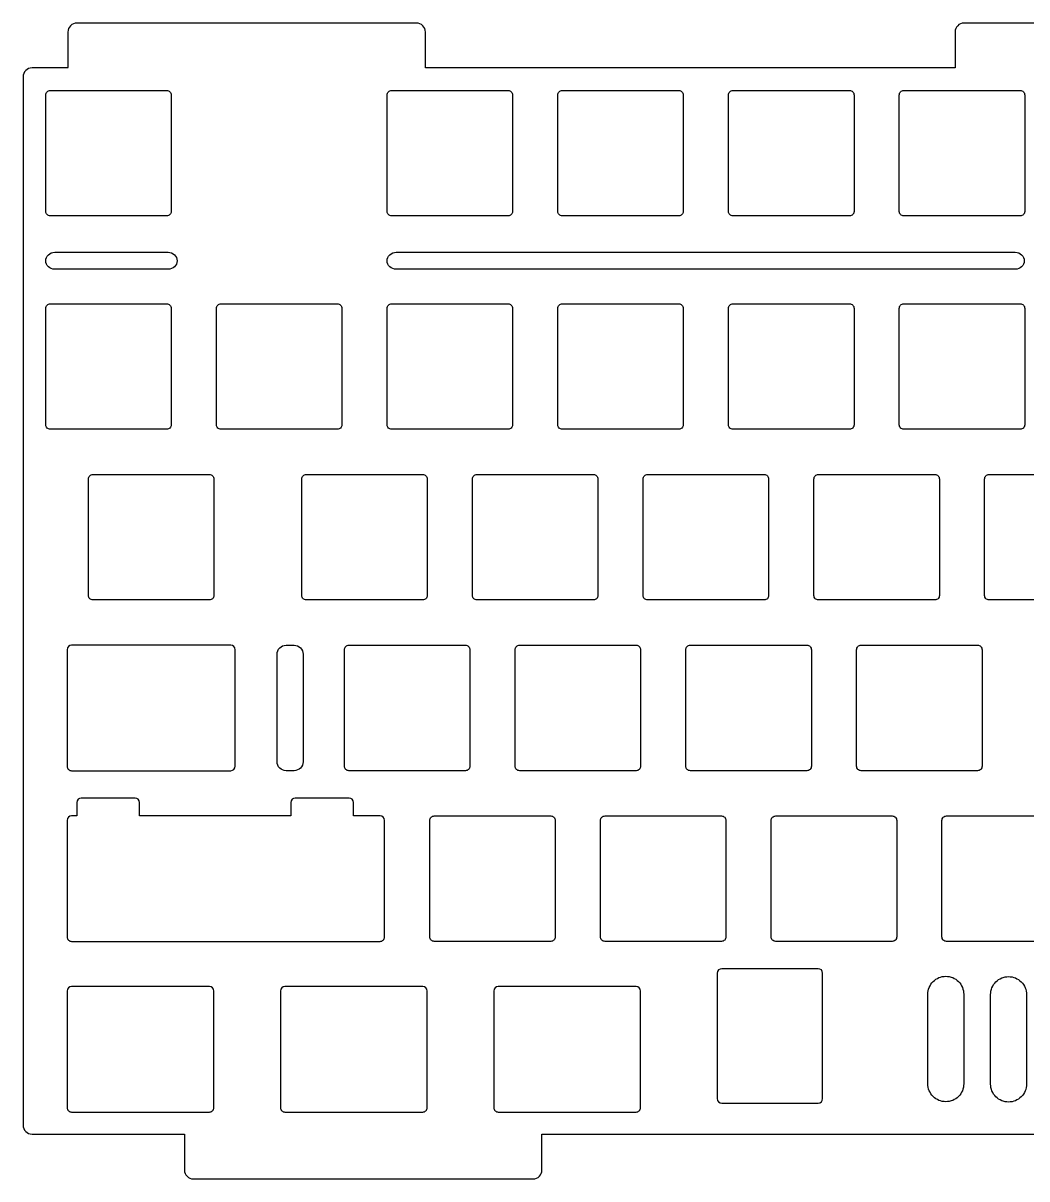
# Model space of a CAD drawing. Header units: millimetres. Extents: x 8 to 355, y 3 to 132.
# Drawn here: x 7.5 to 119.5, y 3.5 to 132.5 of the extents above; entities that cross this region are included whole.
import ezdxf

# ---------------------------------------------------------------- set-up
doc = ezdxf.new("R2010")
doc.units = ezdxf.units.MM
for name, color, linetype in [('Layer_1', 7, 'CONTINUOUS'), ('Layer_2', 7, 'CONTINUOUS'), ('Layer_3', 7, 'CONTINUOUS')]:
    doc.layers.add(name, color=color, linetype=linetype)

msp = doc.modelspace()

# ---------------------------------------------------------------- linework, layer by layer
at = {"layer": 'Layer_1', "color": 4}
for p, q in [((51.424763, 132.475089), (13.524756, 132.475089)), ((150.42512, 132.475089), (112.5251, 132.475089)), ((12.524817, 131.475151), (12.524817, 127.57513)), ((52.425219, 127.57513), (52.425219, 131.475151)), ((111.52517, 131.475151), (111.52517, 127.57513)), ((7.525122, 126.474939), (7.525122, 9.47485)), ((12.535147, 127.474878), (8.525061, 127.474878)), ((111.53517, 127.474878), (52.414889, 127.474878)), ((8.525061, 8.47491), (25.534875, 8.47491)), ((25.525075, 8.37521), (25.525075, 4.47519)), ((65.415165, 8.47491), (223.53468, 8.47491)), ((65.424965, 4.47519), (65.424965, 8.37521)), ((26.525014, 3.47525), (64.425026, 3.47525))]:
    msp.add_line(p, q, dxfattribs=at)
for points in [[(13.524756, 132.475089), (12.970756, 132.475089), (12.524817, 132.029146), (12.524817, 131.475151)], [(52.425219, 131.475151), (52.425219, 132.029146), (51.978763, 132.475089), (51.424763, 132.475089)], [(112.5251, 132.475089), (111.97116, 132.475089), (111.52517, 132.029147), (111.52517, 131.475151)], [(8.525061, 127.474878), (7.971065, 127.474878), (7.525122, 127.028935), (7.525122, 126.474939)], [(12.524817, 127.57513), (12.524817, 127.540768), (12.531817, 127.508328), (12.535147, 127.474878)], [(52.414889, 127.474878), (52.418289, 127.508328), (52.425219, 127.540768), (52.425219, 127.57513)], [(111.52517, 127.57513), (111.52517, 127.540777), (111.53117, 127.50832), (111.53517, 127.474878)], [(7.525122, 9.47485), (7.525122, 8.92085), (7.971065, 8.47491), (8.525061, 8.47491)], [(25.534875, 8.47491), (25.531575, 8.44161), (25.525075, 8.40931), (25.525075, 8.37521)], [(65.424965, 8.37521), (65.424965, 8.40941), (65.418465, 8.44171), (65.415165, 8.47491)], [(25.525075, 4.47519), (25.525075, 3.92119), (25.971014, 3.47525), (26.525014, 3.47525)], [(64.425026, 3.47525), (64.979026, 3.47525), (65.424965, 3.92119), (65.424965, 4.47519)]]:
    msp.add_open_spline(points, degree=3, dxfattribs=at)
at = {"layer": 'Layer_2', "color": 2}
for p, q in [((10.05, 111.45), (10.05, 124.45)), ((10.55, 124.95), (23.55, 124.95)), ((10.55, 124.95), (10.55, 124.95)), ((24.05, 124.45), (24.05, 111.45)), ((48.15, 111.45), (48.15, 124.45)), ((48.65, 124.95), (61.65, 124.95)), ((48.65, 124.95), (48.65, 124.95)), ((62.15, 124.45), (62.15, 111.45)), ((67.2, 111.45), (67.2, 124.45)), ((67.7, 124.95), (80.7, 124.95)), ((67.7, 124.95), (67.7, 124.95)), ((81.2, 124.45), (81.2, 111.45)), ((86.25, 111.45), (86.25, 124.45)), ((86.75, 124.95), (99.75, 124.95)), ((86.75, 124.95), (86.75, 124.95)), ((100.25, 124.45), (100.25, 111.45)), ((105.3, 111.45), (105.3, 124.45)), ((105.8, 124.95), (118.8, 124.95)), ((105.8, 124.95), (105.8, 124.95)), ((119.3, 124.45), (119.3, 111.45)), ((23.55, 110.95), (10.55, 110.95)), ((61.65, 110.95), (48.65, 110.95)), ((80.7, 110.95), (67.7, 110.95)), ((99.75, 110.95), (86.75, 110.95)), ((118.8, 110.95), (105.8, 110.95)), ((10.05, 87.637), (10.05, 100.637)), ((10.55, 101.137), (23.55, 101.137)), ((10.55, 101.137), (10.55, 101.137)), ((24.05, 100.637), (24.05, 87.637)), ((29.1, 87.637), (29.1, 100.637)), ((29.6, 101.137), (42.6, 101.137)), ((29.6, 101.137), (29.6, 101.137)), ((43.1, 100.637), (43.1, 87.637)), ((48.15, 87.637), (48.15, 100.637)), ((48.65, 101.137), (61.65, 101.137)), ((48.65, 101.137), (48.65, 101.137)), ((62.15, 100.637), (62.15, 87.637)), ((67.2, 87.637), (67.2, 100.637)), ((67.7, 101.137), (80.7, 101.137)), ((67.7, 101.137), (67.7, 101.137)), ((81.2, 100.637), (81.2, 87.637)), ((86.25, 87.637), (86.25, 100.637)), ((86.75, 101.137), (99.75, 101.137)), ((86.75, 101.137), (86.75, 101.137)), ((100.25, 100.637), (100.25, 87.637)), ((105.3, 87.637), (105.3, 100.637)), ((105.8, 101.137), (118.8, 101.137)), ((105.8, 101.137), (105.8, 101.137)), ((119.3, 100.637), (119.3, 87.637)), ((23.55, 87.137), (10.55, 87.137)), ((42.6, 87.137), (29.6, 87.137)), ((61.65, 87.137), (48.65, 87.137)), ((80.7, 87.137), (67.7, 87.137)), ((99.75, 87.137), (86.75, 87.137)), ((118.8, 87.137), (105.8, 87.137)), ((14.813, 68.587), (14.813, 81.587)), ((15.313, 82.087), (28.313, 82.087)), ((15.313, 82.087), (15.313, 82.087)), ((28.813, 81.587), (28.813, 68.587)), ((38.625, 68.587), (38.625, 81.587)), ((39.125, 82.087), (52.125, 82.087)), ((39.125, 82.087), (39.125, 82.087)), ((52.625, 81.587), (52.625, 68.587)), ((57.675, 68.587), (57.675, 81.587)), ((58.175, 82.087), (71.175, 82.087)), ((58.175, 82.087), (58.175, 82.087)), ((71.675, 81.587), (71.675, 68.587)), ((76.725, 68.587), (76.725, 81.587)), ((77.225, 82.087), (90.225, 82.087)), ((77.225, 82.087), (77.225, 82.087)), ((90.725, 81.587), (90.725, 68.587)), ((95.775, 68.587), (95.775, 81.587)), ((96.275, 82.087), (109.275, 82.087)), ((96.275, 82.087), (96.275, 82.087)), ((109.775, 81.587), (109.775, 68.587)), ((114.825, 68.587), (114.825, 81.587)), ((115.325, 82.087), (128.325, 82.087)), ((115.325, 82.087), (115.325, 82.087)), ((28.313, 68.087), (15.313, 68.087)), ((52.125, 68.087), (39.125, 68.087)), ((71.175, 68.087), (58.175, 68.087)), ((90.225, 68.087), (77.225, 68.087)), ((109.275, 68.087), (96.275, 68.087)), ((128.325, 68.087), (115.325, 68.087)), ((12.430766, 62.53724), (12.430766, 49.537)), ((17.69401, 63.036951), (12.930994, 63.036951)), ((25.931234, 63.036951), (17.69401, 63.036951)), ((30.69425, 63.036951), (25.931234, 63.036951)), ((31.193962, 49.537), (31.193962, 62.53724)), ((43.388, 49.537), (43.388, 62.537)), ((43.888, 63.037), (56.888, 63.037)), ((43.888, 63.037), (43.888, 63.037)), ((57.388, 62.537), (57.388, 49.537)), ((62.438, 49.537), (62.438, 62.537)), ((62.938, 63.037), (75.938, 63.037)), ((62.938, 63.037), (62.938, 63.037)), ((76.438, 62.537), (76.438, 49.537)), ((81.488, 49.537), (81.488, 62.537)), ((81.988, 63.037), (94.988, 63.037)), ((81.988, 63.037), (81.988, 63.037)), ((95.488, 62.537), (95.488, 49.537)), ((100.538, 49.537), (100.538, 62.537)), ((101.038, 63.037), (114.038, 63.037)), ((101.038, 63.037), (101.038, 63.037)), ((114.538, 62.537), (114.538, 49.537)), ((12.930994, 49.036772), (17.69401, 49.036772)), ((17.69401, 49.036772), (25.931234, 49.036772)), ((25.931234, 49.036772), (30.69425, 49.036772)), ((56.888, 49.037), (43.888, 49.037)), ((75.938, 49.037), (62.938, 49.037)), ((94.988, 49.037), (81.988, 49.037)), ((114.038, 49.037), (101.038, 49.037)), ((13.518038, 45.487118), (13.518038, 43.986951)), ((20.0179, 45.986829), (14.017749, 45.986829)), ((20.518127, 43.986951), (20.518127, 45.487118)), ((37.3941, 45.487118), (37.3941, 43.986951)), ((43.893962, 45.986829), (37.893811, 45.986829)), ((44.394189, 43.986951), (44.394189, 45.487118)), ((13.518038, 43.986951), (12.930994, 43.986951)), ((22.455994, 43.986951), (20.518127, 43.986951)), ((25.931234, 43.986951), (22.455994, 43.986951)), ((34.36276, 43.986951), (25.931234, 43.986951)), ((35.456234, 43.986951), (34.36276, 43.986951)), ((37.3941, 43.986951), (35.456234, 43.986951)), ((47.363, 43.986951), (44.394189, 43.986951)), ((53.413, 43.987), (66.413, 43.987)), ((53.413, 43.987), (53.413, 43.987)), ((72.463, 43.987), (85.463, 43.987)), ((72.463, 43.987), (72.463, 43.987)), ((91.513, 43.987), (104.513, 43.987)), ((91.513, 43.987), (91.513, 43.987)), ((110.563, 43.987), (123.563, 43.987)), ((110.563, 43.987), (110.563, 43.987)), ((12.430766, 43.48724), (12.430766, 30.487)), ((47.863228, 30.487), (47.863228, 43.48724)), ((52.913, 30.487), (52.913, 43.487)), ((66.913, 43.487), (66.913, 30.487)), ((71.963, 30.487), (71.963, 43.487)), ((85.963, 43.487), (85.963, 30.487)), ((91.013, 30.487), (91.013, 43.487)), ((105.013, 43.487), (105.013, 30.487)), ((110.063, 30.487), (110.063, 43.487)), ((12.930994, 29.98677), (22.455994, 29.98677)), ((22.455994, 29.98677), (25.931234, 29.98677)), ((25.931234, 29.98677), (34.36276, 29.98677)), ((34.36276, 29.98677), (35.456234, 29.98677)), ((35.456234, 29.98677), (47.363, 29.98677)), ((66.413, 29.987), (53.413, 29.987)), ((85.463, 29.987), (72.463, 29.987)), ((104.513, 29.987), (91.513, 29.987)), ((123.563, 29.987), (110.563, 29.987)), ((84.993778, 26.43712), (84.993778, 12.43694)), ((90.249788, 26.93683), (85.494006, 26.93683)), ((91.494157, 26.93683), (90.249788, 26.93683)), ((96.249939, 26.93683), (91.494157, 26.93683)), ((96.750167, 12.43694), (96.750167, 26.43712)), ((15.31276, 24.93695), (12.930994, 24.93695)), ((25.931234, 24.93695), (15.31276, 24.93695)), ((28.313, 24.93695), (25.931234, 24.93695)), ((39.124744, 24.93695), (36.74401, 24.93695)), ((49.74425, 24.93695), (39.124744, 24.93695)), ((52.124984, 24.93695), (49.74425, 24.93695)), ((62.93776, 24.93695), (60.555994, 24.93695)), ((73.556234, 24.93695), (62.93776, 24.93695)), ((75.938, 24.93695), (73.556234, 24.93695)), ((12.430766, 24.43724), (12.430766, 11.437)), ((28.813228, 11.437), (28.813228, 24.43724)), ((36.243783, 24.43724), (36.243783, 11.437)), ((52.625212, 11.437), (52.625212, 24.43724)), ((60.055766, 24.43724), (60.055766, 11.437)), ((76.438228, 11.437), (76.438228, 24.43724)), ((85.494006, 11.93723), (90.249788, 11.93723)), ((90.249788, 11.93723), (91.494157, 11.93723)), ((91.494157, 11.93723), (96.249939, 11.93723)), ((12.930994, 10.93677), (15.31276, 10.93677)), ((15.31276, 10.93677), (25.931234, 10.93677)), ((25.931234, 10.93677), (28.313, 10.93677)), ((36.74401, 10.93677), (39.124744, 10.93677)), ((39.124744, 10.93677), (49.74425, 10.93677)), ((49.74425, 10.93677), (52.124984, 10.93677)), ((60.555994, 10.93677), (62.93776, 10.93677)), ((62.93776, 10.93677), (73.556234, 10.93677)), ((73.556234, 10.93677), (75.938, 10.93677))]:
    msp.add_line(p, q, dxfattribs=at)
for points in [[(10.05, 124.45), (10.05, 124.582608), (10.102678, 124.709785), (10.196447, 124.803553)], [(10.196447, 124.803553), (10.290215, 124.897322), (10.417392, 124.95), (10.55, 124.95)], [(23.55, 124.95), (23.682608, 124.95), (23.809785, 124.897322), (23.903553, 124.803553)], [(23.903553, 124.803553), (23.997322, 124.709785), (24.05, 124.582608), (24.05, 124.45)], [(48.15, 124.45), (48.15, 124.582608), (48.202678, 124.709785), (48.296447, 124.803553)], [(48.296447, 124.803553), (48.390215, 124.897322), (48.517392, 124.95), (48.65, 124.95)], [(61.65, 124.95), (61.782608, 124.95), (61.909785, 124.897322), (62.003553, 124.803553)], [(62.003553, 124.803553), (62.097322, 124.709785), (62.15, 124.582608), (62.15, 124.45)], [(67.2, 124.45), (67.2, 124.582608), (67.252678, 124.709785), (67.346447, 124.803553)], [(67.346447, 124.803553), (67.440215, 124.897322), (67.567392, 124.95), (67.7, 124.95)], [(80.7, 124.95), (80.832608, 124.95), (80.959785, 124.897322), (81.053553, 124.803553)], [(81.053553, 124.803553), (81.147322, 124.709785), (81.2, 124.582608), (81.2, 124.45)], [(86.25, 124.45), (86.25, 124.582608), (86.302678, 124.709785), (86.396447, 124.803553)], [(86.396447, 124.803553), (86.490215, 124.897322), (86.617392, 124.95), (86.75, 124.95)], [(99.75, 124.95), (99.882608, 124.95), (100.009785, 124.897322), (100.103553, 124.803553)], [(100.103553, 124.803553), (100.197322, 124.709785), (100.25, 124.582608), (100.25, 124.45)], [(105.3, 124.45), (105.3, 124.582608), (105.352678, 124.709785), (105.446447, 124.803553)], [(105.446447, 124.803553), (105.540215, 124.897322), (105.667392, 124.95), (105.8, 124.95)], [(118.8, 124.95), (118.932608, 124.95), (119.059785, 124.897322), (119.153553, 124.803553)], [(119.153553, 124.803553), (119.247322, 124.709785), (119.3, 124.582608), (119.3, 124.45)], [(10.196447, 111.096447), (10.102678, 111.190215), (10.05, 111.317392), (10.05, 111.45)], [(10.55, 110.95), (10.417392, 110.95), (10.290215, 111.002678), (10.196447, 111.096447)], [(23.903553, 111.096447), (23.809785, 111.002678), (23.682608, 110.95), (23.55, 110.95)], [(24.05, 111.45), (24.05, 111.317392), (23.997322, 111.190215), (23.903553, 111.096447)], [(48.296447, 111.096447), (48.202678, 111.190215), (48.15, 111.317392), (48.15, 111.45)], [(48.65, 110.95), (48.517392, 110.95), (48.390215, 111.002678), (48.296447, 111.096447)], [(62.003553, 111.096447), (61.909785, 111.002678), (61.782608, 110.95), (61.65, 110.95)], [(62.15, 111.45), (62.15, 111.317392), (62.097322, 111.190215), (62.003553, 111.096447)], [(67.346447, 111.096447), (67.252678, 111.190215), (67.2, 111.317392), (67.2, 111.45)], [(67.7, 110.95), (67.567392, 110.95), (67.440215, 111.002678), (67.346447, 111.096447)], [(81.053553, 111.096447), (80.959785, 111.002678), (80.832608, 110.95), (80.7, 110.95)], [(81.2, 111.45), (81.2, 111.317392), (81.147322, 111.190215), (81.053553, 111.096447)], [(86.396447, 111.096447), (86.302678, 111.190215), (86.25, 111.317392), (86.25, 111.45)], [(86.75, 110.95), (86.617392, 110.95), (86.490215, 111.002678), (86.396447, 111.096447)], [(100.103553, 111.096447), (100.009785, 111.002678), (99.882608, 110.95), (99.75, 110.95)], [(100.25, 111.45), (100.25, 111.317392), (100.197322, 111.190215), (100.103553, 111.096447)], [(105.446447, 111.096447), (105.352678, 111.190215), (105.3, 111.317392), (105.3, 111.45)], [(105.8, 110.95), (105.667392, 110.95), (105.540215, 111.002678), (105.446447, 111.096447)], [(119.153553, 111.096447), (119.059785, 111.002678), (118.932608, 110.95), (118.8, 110.95)], [(119.3, 111.45), (119.3, 111.317392), (119.247322, 111.190215), (119.153553, 111.096447)], [(10.05, 100.637), (10.05, 100.769608), (10.102678, 100.896785), (10.196447, 100.990553)], [(10.196447, 100.990553), (10.290215, 101.084322), (10.417392, 101.137), (10.55, 101.137)], [(23.55, 101.137), (23.682608, 101.137), (23.809785, 101.084322), (23.903553, 100.990553)], [(23.903553, 100.990553), (23.997322, 100.896785), (24.05, 100.769608), (24.05, 100.637)], [(29.1, 100.637), (29.1, 100.769608), (29.152678, 100.896785), (29.246447, 100.990553)], [(29.246447, 100.990553), (29.340215, 101.084322), (29.467392, 101.137), (29.6, 101.137)], [(42.6, 101.137), (42.732608, 101.137), (42.859785, 101.084322), (42.953553, 100.990553)], [(42.953553, 100.990553), (43.047322, 100.896785), (43.1, 100.769608), (43.1, 100.637)], [(48.15, 100.637), (48.15, 100.769608), (48.202678, 100.896785), (48.296447, 100.990553)], [(48.296447, 100.990553), (48.390215, 101.084322), (48.517392, 101.137), (48.65, 101.137)], [(61.65, 101.137), (61.782608, 101.137), (61.909785, 101.084322), (62.003553, 100.990553)], [(62.003553, 100.990553), (62.097322, 100.896785), (62.15, 100.769608), (62.15, 100.637)], [(67.2, 100.637), (67.2, 100.769608), (67.252678, 100.896785), (67.346447, 100.990553)], [(67.346447, 100.990553), (67.440215, 101.084322), (67.567392, 101.137), (67.7, 101.137)], [(80.7, 101.137), (80.832608, 101.137), (80.959785, 101.084322), (81.053553, 100.990553)], [(81.053553, 100.990553), (81.147322, 100.896785), (81.2, 100.769608), (81.2, 100.637)], [(86.25, 100.637), (86.25, 100.769608), (86.302678, 100.896785), (86.396447, 100.990553)], [(86.396447, 100.990553), (86.490215, 101.084322), (86.617392, 101.137), (86.75, 101.137)], [(99.75, 101.137), (99.882608, 101.137), (100.009785, 101.084322), (100.103553, 100.990553)], [(100.103553, 100.990553), (100.197322, 100.896785), (100.25, 100.769608), (100.25, 100.637)], [(105.3, 100.637), (105.3, 100.769608), (105.352678, 100.896785), (105.446447, 100.990553)], [(105.446447, 100.990553), (105.540215, 101.084322), (105.667392, 101.137), (105.8, 101.137)], [(118.8, 101.137), (118.932608, 101.137), (119.059785, 101.084322), (119.153553, 100.990553)], [(119.153553, 100.990553), (119.247322, 100.896785), (119.3, 100.769608), (119.3, 100.637)], [(10.196447, 87.283447), (10.102678, 87.377215), (10.05, 87.504392), (10.05, 87.637)], [(10.55, 87.137), (10.417392, 87.137), (10.290215, 87.189678), (10.196447, 87.283447)], [(23.903553, 87.283447), (23.809785, 87.189678), (23.682608, 87.137), (23.55, 87.137)], [(24.05, 87.637), (24.05, 87.504392), (23.997322, 87.377215), (23.903553, 87.283447)], [(29.246447, 87.283447), (29.152678, 87.377215), (29.1, 87.504392), (29.1, 87.637)], [(29.6, 87.137), (29.467392, 87.137), (29.340215, 87.189678), (29.246447, 87.283447)], [(42.953553, 87.283447), (42.859785, 87.189678), (42.732608, 87.137), (42.6, 87.137)], [(43.1, 87.637), (43.1, 87.504392), (43.047322, 87.377215), (42.953553, 87.283447)], [(48.296447, 87.283447), (48.202678, 87.377215), (48.15, 87.504392), (48.15, 87.637)], [(48.65, 87.137), (48.517392, 87.137), (48.390215, 87.189678), (48.296447, 87.283447)], [(62.003553, 87.283447), (61.909785, 87.189678), (61.782608, 87.137), (61.65, 87.137)], [(62.15, 87.637), (62.15, 87.504392), (62.097322, 87.377215), (62.003553, 87.283447)], [(67.346447, 87.283447), (67.252678, 87.377215), (67.2, 87.504392), (67.2, 87.637)], [(67.7, 87.137), (67.567392, 87.137), (67.440215, 87.189678), (67.346447, 87.283447)], [(81.053553, 87.283447), (80.959785, 87.189678), (80.832608, 87.137), (80.7, 87.137)], [(81.2, 87.637), (81.2, 87.504392), (81.147322, 87.377215), (81.053553, 87.283447)], [(86.396447, 87.283447), (86.302678, 87.377215), (86.25, 87.504392), (86.25, 87.637)], [(86.75, 87.137), (86.617392, 87.137), (86.490215, 87.189678), (86.396447, 87.283447)], [(100.103553, 87.283447), (100.009785, 87.189678), (99.882608, 87.137), (99.75, 87.137)], [(100.25, 87.637), (100.25, 87.504392), (100.197322, 87.377215), (100.103553, 87.283447)], [(105.446447, 87.283447), (105.352678, 87.377215), (105.3, 87.504392), (105.3, 87.637)], [(105.8, 87.137), (105.667392, 87.137), (105.540215, 87.189678), (105.446447, 87.283447)], [(119.153553, 87.283447), (119.059785, 87.189678), (118.932608, 87.137), (118.8, 87.137)], [(119.3, 87.637), (119.3, 87.504392), (119.247322, 87.377215), (119.153553, 87.283447)], [(14.813, 81.587), (14.813, 81.719608), (14.865678, 81.846785), (14.959447, 81.940553)], [(14.959447, 81.940553), (15.053215, 82.034322), (15.180392, 82.087), (15.313, 82.087)], [(28.313, 82.087), (28.445608, 82.087), (28.572785, 82.034322), (28.666553, 81.940553)], [(28.666553, 81.940553), (28.760322, 81.846785), (28.813, 81.719608), (28.813, 81.587)], [(38.625, 81.587), (38.625, 81.719608), (38.677678, 81.846785), (38.771447, 81.940553)], [(38.771447, 81.940553), (38.865215, 82.034322), (38.992392, 82.087), (39.125, 82.087)], [(52.125, 82.087), (52.257608, 82.087), (52.384785, 82.034322), (52.478553, 81.940553)], [(52.478553, 81.940553), (52.572322, 81.846785), (52.625, 81.719608), (52.625, 81.587)], [(57.675, 81.587), (57.675, 81.719608), (57.727678, 81.846785), (57.821447, 81.940553)], [(57.821447, 81.940553), (57.915215, 82.034322), (58.042392, 82.087), (58.175, 82.087)], [(71.175, 82.087), (71.307608, 82.087), (71.434785, 82.034322), (71.528553, 81.940553)], [(71.528553, 81.940553), (71.622322, 81.846785), (71.675, 81.719608), (71.675, 81.587)], [(76.725, 81.587), (76.725, 81.719608), (76.777678, 81.846785), (76.871447, 81.940553)], [(76.871447, 81.940553), (76.965215, 82.034322), (77.092392, 82.087), (77.225, 82.087)], [(90.225, 82.087), (90.357608, 82.087), (90.484785, 82.034322), (90.578553, 81.940553)], [(90.578553, 81.940553), (90.672322, 81.846785), (90.725, 81.719608), (90.725, 81.587)], [(95.775, 81.587), (95.775, 81.719608), (95.827678, 81.846785), (95.921447, 81.940553)], [(95.921447, 81.940553), (96.015215, 82.034322), (96.142392, 82.087), (96.275, 82.087)], [(109.275, 82.087), (109.407608, 82.087), (109.534785, 82.034322), (109.628553, 81.940553)], [(109.628553, 81.940553), (109.722322, 81.846785), (109.775, 81.719608), (109.775, 81.587)], [(114.825, 81.587), (114.825, 81.719608), (114.877678, 81.846785), (114.971447, 81.940553)], [(114.971447, 81.940553), (115.065215, 82.034322), (115.192392, 82.087), (115.325, 82.087)], [(14.959447, 68.233447), (14.865678, 68.327215), (14.813, 68.454392), (14.813, 68.587)], [(28.813, 68.587), (28.813, 68.454392), (28.760322, 68.327215), (28.666553, 68.233447)], [(38.771447, 68.233447), (38.677678, 68.327215), (38.625, 68.454392), (38.625, 68.587)], [(52.625, 68.587), (52.625, 68.454392), (52.572322, 68.327215), (52.478553, 68.233447)], [(57.821447, 68.233447), (57.727678, 68.327215), (57.675, 68.454392), (57.675, 68.587)], [(71.675, 68.587), (71.675, 68.454392), (71.622322, 68.327215), (71.528553, 68.233447)], [(76.871447, 68.233447), (76.777678, 68.327215), (76.725, 68.454392), (76.725, 68.587)], [(90.725, 68.587), (90.725, 68.454392), (90.672322, 68.327215), (90.578553, 68.233447)], [(95.921447, 68.233447), (95.827678, 68.327215), (95.775, 68.454392), (95.775, 68.587)], [(109.775, 68.587), (109.775, 68.454392), (109.722322, 68.327215), (109.628553, 68.233447)], [(114.971447, 68.233447), (114.877678, 68.327215), (114.825, 68.454392), (114.825, 68.587)], [(15.313, 68.087), (15.180392, 68.087), (15.053215, 68.139678), (14.959447, 68.233447)], [(28.666553, 68.233447), (28.572785, 68.139678), (28.445608, 68.087), (28.313, 68.087)], [(39.125, 68.087), (38.992392, 68.087), (38.865215, 68.139678), (38.771447, 68.233447)], [(52.478553, 68.233447), (52.384785, 68.139678), (52.257608, 68.087), (52.125, 68.087)], [(58.175, 68.087), (58.042392, 68.087), (57.915215, 68.139678), (57.821447, 68.233447)], [(71.528553, 68.233447), (71.434785, 68.139678), (71.307608, 68.087), (71.175, 68.087)], [(77.225, 68.087), (77.092392, 68.087), (76.965215, 68.139678), (76.871447, 68.233447)], [(90.578553, 68.233447), (90.484785, 68.139678), (90.357608, 68.087), (90.225, 68.087)], [(96.275, 68.087), (96.142392, 68.087), (96.015215, 68.139678), (95.921447, 68.233447)], [(109.628553, 68.233447), (109.534785, 68.139678), (109.407608, 68.087), (109.275, 68.087)], [(115.325, 68.087), (115.192392, 68.087), (115.065215, 68.139678), (114.971447, 68.233447)], [(12.930994, 63.036951), (12.654875, 63.037077), (12.430926, 62.813359), (12.430766, 62.53724)], [(31.193962, 62.53724), (31.193803, 62.813157), (30.970167, 63.036792), (30.69425, 63.036951)], [(43.388, 62.537), (43.388, 62.669608), (43.440678, 62.796785), (43.534447, 62.890553)], [(43.534447, 62.890553), (43.628215, 62.984322), (43.755392, 63.037), (43.888, 63.037)], [(56.888, 63.037), (57.020608, 63.037), (57.147785, 62.984322), (57.241553, 62.890553)], [(57.241553, 62.890553), (57.335322, 62.796785), (57.388, 62.669608), (57.388, 62.537)], [(62.438, 62.537), (62.438, 62.669608), (62.490678, 62.796785), (62.584447, 62.890553)], [(62.584447, 62.890553), (62.678215, 62.984322), (62.805392, 63.037), (62.938, 63.037)], [(75.938, 63.037), (76.070608, 63.037), (76.197785, 62.984322), (76.291553, 62.890553)], [(76.291553, 62.890553), (76.385322, 62.796785), (76.438, 62.669608), (76.438, 62.537)], [(81.488, 62.537), (81.488, 62.669608), (81.540678, 62.796785), (81.634447, 62.890553)], [(81.634447, 62.890553), (81.728215, 62.984322), (81.855392, 63.037), (81.988, 63.037)], [(94.988, 63.037), (95.120608, 63.037), (95.247785, 62.984322), (95.341553, 62.890553)], [(95.341553, 62.890553), (95.435322, 62.796785), (95.488, 62.669608), (95.488, 62.537)], [(100.538, 62.537), (100.538, 62.669608), (100.590678, 62.796785), (100.684447, 62.890553)], [(100.684447, 62.890553), (100.778215, 62.984322), (100.905392, 63.037), (101.038, 63.037)], [(114.038, 63.037), (114.170608, 63.037), (114.297785, 62.984322), (114.391553, 62.890553)], [(114.391553, 62.890553), (114.485322, 62.796785), (114.538, 62.669608), (114.538, 62.537)], [(12.430766, 49.537), (12.430705, 49.404313), (12.483388, 49.277043), (12.577213, 49.183219)], [(12.577213, 49.183219), (12.671037, 49.089394), (12.798307, 49.036711), (12.930994, 49.036772)], [(30.69425, 49.036772), (30.970369, 49.036931), (31.194088, 49.260881), (31.193962, 49.537)], [(43.534447, 49.183447), (43.440678, 49.277215), (43.388, 49.404392), (43.388, 49.537)], [(43.888, 49.037), (43.755392, 49.037), (43.628215, 49.089678), (43.534447, 49.183447)], [(57.241553, 49.183447), (57.147785, 49.089678), (57.020608, 49.037), (56.888, 49.037)], [(57.388, 49.537), (57.388, 49.404392), (57.335322, 49.277215), (57.241553, 49.183447)], [(62.584447, 49.183447), (62.490678, 49.277215), (62.438, 49.404392), (62.438, 49.537)], [(62.938, 49.037), (62.805392, 49.037), (62.678215, 49.089678), (62.584447, 49.183447)], [(76.291553, 49.183447), (76.197785, 49.089678), (76.070608, 49.037), (75.938, 49.037)], [(76.438, 49.537), (76.438, 49.404392), (76.385322, 49.277215), (76.291553, 49.183447)], [(81.634447, 49.183447), (81.540678, 49.277215), (81.488, 49.404392), (81.488, 49.537)], [(81.988, 49.037), (81.855392, 49.037), (81.728215, 49.089678), (81.634447, 49.183447)], [(95.341553, 49.183447), (95.247785, 49.089678), (95.120608, 49.037), (94.988, 49.037)], [(95.488, 49.537), (95.488, 49.404392), (95.435322, 49.277215), (95.341553, 49.183447)], [(100.684447, 49.183447), (100.590678, 49.277215), (100.538, 49.404392), (100.538, 49.537)], [(101.038, 49.037), (100.905392, 49.037), (100.778215, 49.089678), (100.684447, 49.183447)], [(114.391553, 49.183447), (114.297785, 49.089678), (114.170608, 49.037), (114.038, 49.037)], [(114.538, 49.537), (114.538, 49.404392), (114.485322, 49.277215), (114.391553, 49.183447)], [(14.017749, 45.986829), (13.741832, 45.98667), (13.518197, 45.763035), (13.518038, 45.487118)], [(20.518127, 45.487118), (20.517967, 45.763236), (20.294018, 45.986954), (20.0179, 45.986829)], [(37.893811, 45.986829), (37.617894, 45.98667), (37.394259, 45.763035), (37.3941, 45.487118)], [(44.394189, 45.487118), (44.394029, 45.763236), (44.17008, 45.986954), (43.893962, 45.986829)], [(12.930994, 43.986951), (12.654875, 43.987077), (12.430926, 43.763359), (12.430766, 43.48724)], [(47.863228, 43.48724), (47.863068, 43.763359), (47.639119, 43.987077), (47.363, 43.986951)], [(53.059447, 43.840553), (53.153215, 43.934322), (53.280392, 43.987), (53.413, 43.987)], [(66.413, 43.987), (66.545608, 43.987), (66.672785, 43.934322), (66.766553, 43.840553)], [(72.109447, 43.840553), (72.203215, 43.934322), (72.330392, 43.987), (72.463, 43.987)], [(85.463, 43.987), (85.595608, 43.987), (85.722785, 43.934322), (85.816553, 43.840553)], [(91.159447, 43.840553), (91.253215, 43.934322), (91.380392, 43.987), (91.513, 43.987)], [(104.513, 43.987), (104.645608, 43.987), (104.772785, 43.934322), (104.866553, 43.840553)], [(110.209447, 43.840553), (110.303215, 43.934322), (110.430392, 43.987), (110.563, 43.987)], [(52.913, 43.487), (52.913, 43.619608), (52.965678, 43.746785), (53.059447, 43.840553)], [(66.766553, 43.840553), (66.860322, 43.746785), (66.913, 43.619608), (66.913, 43.487)], [(71.963, 43.487), (71.963, 43.619608), (72.015678, 43.746785), (72.109447, 43.840553)], [(85.816553, 43.840553), (85.910322, 43.746785), (85.963, 43.619608), (85.963, 43.487)], [(91.013, 43.487), (91.013, 43.619608), (91.065678, 43.746785), (91.159447, 43.840553)], [(104.866553, 43.840553), (104.960322, 43.746785), (105.013, 43.619608), (105.013, 43.487)], [(110.063, 43.487), (110.063, 43.619608), (110.115678, 43.746785), (110.209447, 43.840553)], [(12.430766, 30.487), (12.430705, 30.354312), (12.483388, 30.227042), (12.577212, 30.133217)], [(12.577212, 30.133217), (12.671036, 30.039393), (12.798306, 29.986709), (12.930994, 29.98677)], [(47.363, 29.98677), (47.495688, 29.986709), (47.622958, 30.039393), (47.716782, 30.133217)], [(47.716782, 30.133217), (47.810606, 30.227042), (47.863289, 30.354312), (47.863228, 30.487)], [(53.059447, 30.133447), (52.965678, 30.227215), (52.913, 30.354392), (52.913, 30.487)], [(53.413, 29.987), (53.280392, 29.987), (53.153215, 30.039678), (53.059447, 30.133447)], [(66.766553, 30.133447), (66.672785, 30.039678), (66.545608, 29.987), (66.413, 29.987)], [(66.913, 30.487), (66.913, 30.354392), (66.860322, 30.227215), (66.766553, 30.133447)], [(72.109447, 30.133447), (72.015678, 30.227215), (71.963, 30.354392), (71.963, 30.487)], [(72.463, 29.987), (72.330392, 29.987), (72.203215, 30.039678), (72.109447, 30.133447)], [(85.816553, 30.133447), (85.722785, 30.039678), (85.595608, 29.987), (85.463, 29.987)], [(85.963, 30.487), (85.963, 30.354392), (85.910322, 30.227215), (85.816553, 30.133447)], [(91.159447, 30.133447), (91.065678, 30.227215), (91.013, 30.354392), (91.013, 30.487)], [(91.513, 29.987), (91.380392, 29.987), (91.253215, 30.039678), (91.159447, 30.133447)], [(104.866553, 30.133447), (104.772785, 30.039678), (104.645608, 29.987), (104.513, 29.987)], [(105.013, 30.487), (105.013, 30.354392), (104.960322, 30.227215), (104.866553, 30.133447)], [(110.209447, 30.133447), (110.115678, 30.227215), (110.063, 30.354392), (110.063, 30.487)], [(110.563, 29.987), (110.430392, 29.987), (110.303215, 30.039678), (110.209447, 30.133447)], [(85.494006, 26.93683), (85.217888, 26.936956), (84.993938, 26.713238), (84.993778, 26.43712)], [(96.750167, 26.43712), (96.750007, 26.713238), (96.526057, 26.936956), (96.249939, 26.93683)], [(12.930994, 24.93695), (12.654876, 24.937076), (12.430926, 24.713358), (12.430766, 24.43724)], [(28.813228, 24.43724), (28.813068, 24.713358), (28.589118, 24.937076), (28.313, 24.93695)], [(36.74401, 24.93695), (36.467892, 24.937075), (36.243943, 24.713358), (36.243783, 24.43724)], [(52.625212, 24.43724), (52.625052, 24.713358), (52.401102, 24.937076), (52.124984, 24.93695)], [(60.555994, 24.93695), (60.279876, 24.937076), (60.055926, 24.713358), (60.055766, 24.43724)], [(76.438228, 24.43724), (76.438068, 24.713358), (76.214118, 24.937076), (75.938, 24.93695)], [(84.993778, 12.43694), (84.993938, 12.160822), (85.217888, 11.937104), (85.494006, 11.93723)], [(96.249939, 11.93723), (96.526057, 11.937104), (96.750007, 12.160822), (96.750167, 12.43694)], [(12.430766, 11.437), (12.430705, 11.304312), (12.483388, 11.177042), (12.577212, 11.083217)], [(12.577212, 11.083217), (12.671036, 10.989393), (12.798306, 10.936709), (12.930994, 10.93677)], [(28.313, 10.93677), (28.445688, 10.936709), (28.572958, 10.989393), (28.666782, 11.083217)], [(28.666782, 11.083217), (28.760606, 11.177042), (28.813289, 11.304312), (28.813228, 11.437)], [(36.243783, 11.437), (36.243722, 11.304313), (36.296405, 11.177042), (36.390228, 11.083218)], [(36.390228, 11.083218), (36.484052, 10.989393), (36.611323, 10.93671), (36.74401, 10.93677)], [(52.124984, 10.93677), (52.257672, 10.936709), (52.384942, 10.989393), (52.478766, 11.083217)], [(52.478766, 11.083217), (52.57259, 11.177042), (52.625273, 11.304312), (52.625212, 11.437)], [(60.055766, 11.437), (60.055705, 11.304312), (60.108388, 11.177042), (60.202212, 11.083217)], [(60.202212, 11.083217), (60.296036, 10.989393), (60.423306, 10.936709), (60.555994, 10.93677)], [(75.938, 10.93677), (76.070688, 10.936709), (76.197958, 10.989393), (76.291782, 11.083217)], [(76.291782, 11.083217), (76.385606, 11.177042), (76.438289, 11.304312), (76.438228, 11.437)]]:
    msp.add_open_spline(points, degree=3, dxfattribs=at)
at = {"layer": 'Layer_3', "color": 6}
for p, q in [((10.05, 105.95), (10.05, 105.95)), ((11.05, 106.9), (23.705241, 106.9)), ((11.05, 106.9), (11.05, 106.9)), ((24.705241, 105.95), (24.705241, 105.95)), ((48.150002, 105.95), (48.150002, 105.95)), ((49.150002, 106.9), (118.25, 106.9)), ((49.150002, 106.9), (49.150002, 106.9)), ((119.25, 105.95), (119.25, 105.95)), ((23.705241, 105), (11.05, 105)), ((118.25, 105), (49.150002, 105)), ((35.862999, 50.037003), (35.862999, 62.037003)), ((36.862999, 63.037003), (37.762999, 63.037003)), ((36.862999, 63.037003), (36.862999, 63.037003)), ((38.762999, 62.037003), (38.762999, 50.037003)), ((37.762999, 49.037003), (36.862999, 49.037003)), ((110.494, 26.08646), (110.494, 26.08646)), ((110.494, 26.08646), (110.494, 26.08646)), ((117.494, 26.05145), (117.494, 26.05145)), ((117.494, 26.05145), (117.494, 26.05145)), ((108.494, 14.08646), (108.494, 24.08646)), ((112.494, 24.08646), (112.494, 14.08646)), ((115.494, 14.05145), (115.494, 24.05145)), ((119.494, 24.05145), (119.494, 14.05145)), ((110.494, 12.08646), (110.494, 12.08646)), ((117.494, 12.05145), (117.494, 12.05145))]:
    msp.add_line(p, q, dxfattribs=at)
for points in [[(10.05, 105.95), (10.05, 106.201956), (10.155357, 106.443592), (10.342893, 106.621751)], [(10.342893, 105.278248), (10.155357, 105.456408), (10.05, 105.698044), (10.05, 105.95)], [(10.342893, 106.621751), (10.53043, 106.799911), (10.784784, 106.9), (11.05, 106.9)], [(23.705241, 106.9), (23.970457, 106.9), (24.224811, 106.799911), (24.412348, 106.621751)], [(24.412348, 106.621751), (24.599884, 106.443592), (24.705241, 106.201956), (24.705241, 105.95)], [(24.705241, 105.95), (24.705241, 105.698044), (24.599884, 105.456408), (24.412348, 105.278248)], [(48.150002, 105.95), (48.150002, 106.201956), (48.255359, 106.443592), (48.442895, 106.621751)], [(48.442895, 105.278248), (48.255359, 105.456408), (48.150002, 105.698044), (48.150002, 105.95)], [(48.442895, 106.621751), (48.630432, 106.799911), (48.884786, 106.9), (49.150002, 106.9)], [(118.25, 106.9), (118.515216, 106.9), (118.76957, 106.799911), (118.957107, 106.621751)], [(118.957107, 106.621751), (119.144643, 106.443592), (119.25, 106.201956), (119.25, 105.95)], [(119.25, 105.95), (119.25, 105.698044), (119.144643, 105.456408), (118.957107, 105.278248)], [(11.05, 105), (10.784784, 105), (10.53043, 105.100089), (10.342893, 105.278248)], [(24.412348, 105.278248), (24.224811, 105.100089), (23.970457, 105), (23.705241, 105)], [(49.150002, 105), (48.884786, 105), (48.630432, 105.100089), (48.442895, 105.278248)], [(118.957107, 105.278248), (118.76957, 105.100089), (118.515216, 105), (118.25, 105)], [(35.862999, 62.037003), (35.862999, 62.302219), (35.968356, 62.556573), (36.155892, 62.74411)], [(36.155892, 62.74411), (36.343429, 62.931646), (36.597783, 63.037003), (36.862999, 63.037003)], [(37.762999, 63.037003), (38.028216, 63.037003), (38.28257, 62.931646), (38.470106, 62.74411)], [(38.470106, 62.74411), (38.657642, 62.556573), (38.762999, 62.302219), (38.762999, 62.037003)], [(36.155892, 49.329896), (35.968356, 49.517433), (35.862999, 49.771787), (35.862999, 50.037003)], [(36.862999, 49.037003), (36.597783, 49.037003), (36.343429, 49.14236), (36.155892, 49.329896)], [(38.470106, 49.329896), (38.28257, 49.14236), (38.028216, 49.037003), (37.762999, 49.037003)], [(38.762999, 50.037003), (38.762999, 49.771787), (38.657642, 49.517433), (38.470106, 49.329896)], [(109.079786, 25.500674), (109.454859, 25.875746), (109.963567, 26.08646), (110.494, 26.08646)], [(110.494, 26.08646), (111.024433, 26.08646), (111.533141, 25.875746), (111.908214, 25.500674)], [(116.079786, 25.465664), (116.454859, 25.840736), (116.963567, 26.05145), (117.494, 26.05145)], [(117.494, 26.05145), (118.024433, 26.05145), (118.533141, 25.840736), (118.908214, 25.465664)], [(108.494, 24.08646), (108.494, 24.616893), (108.704714, 25.125601), (109.079786, 25.500674)], [(111.908214, 25.500674), (112.283286, 25.125601), (112.494, 24.616893), (112.494, 24.08646)], [(115.494, 24.05145), (115.494, 24.581883), (115.704714, 25.090591), (116.079786, 25.465664)], [(118.908214, 25.465664), (119.283286, 25.090591), (119.494, 24.581883), (119.494, 24.05145)], [(109.079786, 12.672246), (108.704714, 13.047319), (108.494, 13.556027), (108.494, 14.08646)], [(112.494, 14.08646), (112.494, 13.556027), (112.283286, 13.047319), (111.908214, 12.672246)], [(116.079786, 12.637236), (115.704714, 13.012309), (115.494, 13.521017), (115.494, 14.05145)], [(119.494, 14.05145), (119.494, 13.521017), (119.283286, 13.012309), (118.908214, 12.637236)], [(110.494, 12.08646), (109.963567, 12.08646), (109.454859, 12.297174), (109.079786, 12.672246)], [(111.908214, 12.672246), (111.533141, 12.297174), (111.024433, 12.08646), (110.494, 12.08646)], [(117.494, 12.05145), (116.963567, 12.05145), (116.454859, 12.262164), (116.079786, 12.637236)], [(118.908214, 12.637236), (118.533141, 12.262164), (118.024433, 12.05145), (117.494, 12.05145)]]:
    msp.add_open_spline(points, degree=3, dxfattribs=at)

doc.saveas('drawing.dxf')
